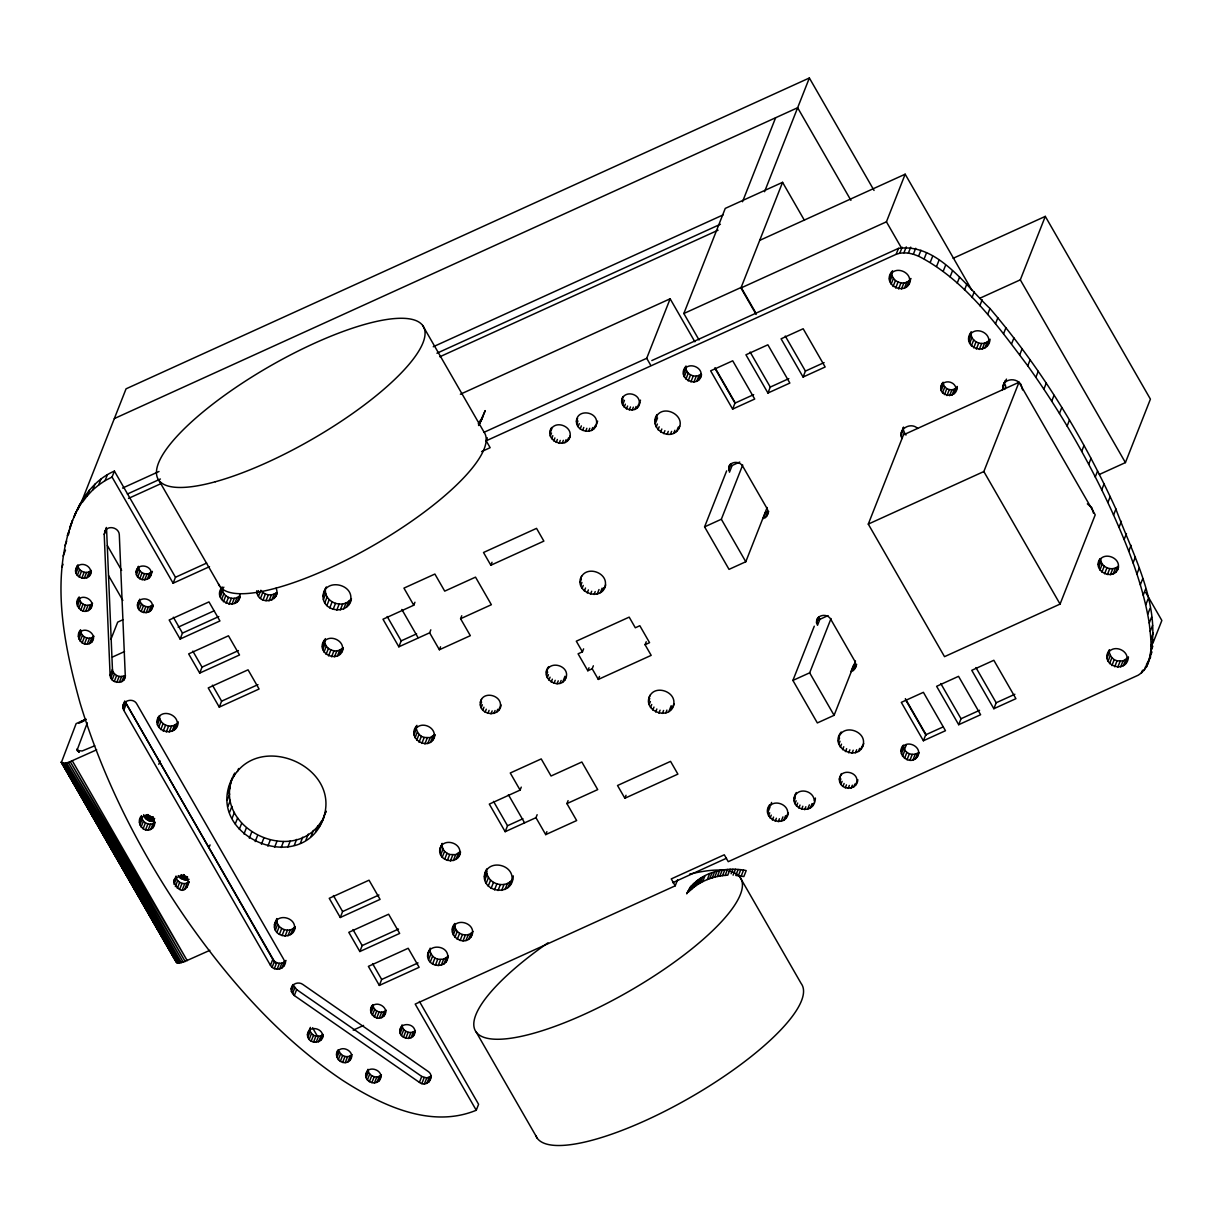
<?xml version="1.0" encoding="UTF-8"?>
<svg xmlns="http://www.w3.org/2000/svg" width="1223" height="1223" viewBox="0 0 1223 1223"><rect width="100%" height="100%" fill="white"/><g stroke="black" fill="none" stroke-linecap="round" stroke-linejoin="round"><path stroke-width="1.5" d="M639.812 402.703C637.779 416.523 615.857 408.176 623.103 396.497M788.361 812.791C785.701 829.882 759.407 818.386 769.741 804.627M815.389 798.038C814.763 817.56 785.655 809.06 796.326 792.519M239.907 594.256C240.503 612.845 210.432 601.395 222.173 586.948M434.991 735.008C431.643 753.078 404.813 739.074 416.936 725.346M414.154 735.191L416.615 726.355L414.261 732.302M902.024 438.537C897.178 429.288 910.845 421.568 917.586 428.417M901.106 435.923L903.552 427.087L901.213 433.034M990.08 339.184C988.367 357.483 960.254 347.164 970.94 332.289M986.93 345.987L989.269 340.04C983.338 347.668 969.35 341.492 971.276 331.953L968.937 337.915M1006.498 379.099L1003.533 384.404L1002.508 389.801L1004.954 380.964M728.587 469.953L730.926 463.991L731.828 466.238L729.489 472.185L728.709 467.431L729.886 464.45M319.218 826.993L324.477 815.558C304.695 879.184 201.612 836.578 232.63 777.415M321.557 821.046C293.413 866.939 212.129 828.002 232.722 777.369M69.619 529.697L72.524 520.417C50.571 579.243 63.825 644.215 79.999 702.751C103.481 780.457 140.935 853.578 187.027 920.231C229.848 981.381 280.357 1038.602 342.715 1080.398C381.072 1105.042 430.634 1129.074 476.251 1110.255L478.59 1104.308L419.413 1001.423M427.637 956.829C426.307 943.392 448.428 944.385 447.801 957.105C447.221 968.631 428.891 967.729 427.637 956.829L430.175 948.146M701.559 374.62C699.006 389.403 676.013 378.748 685.43 366.931M1128.447 656.858C1127.071 675.279 1098.529 665.067 1109.23 650.177M1107.044 658.54L1109.567 649.856L1107.228 655.803M476.251 1110.255L415.193 1004.098L675.218 885.819L671.259 878.909L724.291 854.785L728.251 861.68L1138.2 675.203C1155.246 664.303 1150.965 640.149 1149.238 623.073C1143.016 585.389 1128.951 549.509 1113.465 514.776M1146.486 667.085C1166.742 614.496 1133.736 557.489 1115.804 508.829M816.551 622.889L818.89 616.942L819.869 619.327L817.53 625.274L816.551 622.889C815.588 614.833 827.283 612.692 830.753 619.266L855.152 661.704L856.008 666.611L853.333 670.479L851.009 671.534L853.348 665.587L855.672 664.517L853.333 670.479M605.691 584.9C602.083 602.832 572.777 592.07 581.628 576.171M674.072 703.806C670.647 721.799 641.219 711.129 650.101 695.214M863.698 743.523C859.356 763.366 828.032 747.956 841.179 732.011M856.65 782.659C859.555 771.866 840.553 767.631 839.345 779.189C839.146 790.654 857.231 791.342 857.812 779.693M104.567 531.913C107.288 524.682 118.952 527.296 119.304 534.68L125.281 675.723C125.388 685.094 110.345 684.024 110.101 675.264L104.215 534.359L106.325 527.449M139.819 820.067C144.283 810.559 160.137 820.021 152.646 828.047C145.017 835.11 134.729 823.003 141.578 815.619M173.697 882.028L174.063 879.597C197.331 861.955 187.394 908.337 173.697 882.028L176.036 876.081C175.99 882.486 184.658 886.064 189.229 881.63L186.89 887.577M350.252 601.563C355.679 583.875 324.11 577.164 323.025 596.182C322.673 612.463 349.212 615.154 351.429 598.597M513.263 875.882C512.727 900.403 474.371 890.313 486.769 868.942M178.237 721.845C177.58 739.365 149.634 730.88 158.776 716.311M343.296 647.793C340.774 665.19 313.868 653.556 324.676 639.629M433.813 737.973C437.437 727.288 420.498 719.98 415.178 729.81M499.917 707.903C504.166 695.795 483.009 689.512 480.364 702.231C478.392 715.149 499.672 718.207 501.078 704.937M1118.525 567.059C1115.391 582.163 1091.313 571.645 1099.89 558.896M1126.689 661.322C1130.281 650.697 1113.496 643.512 1108.069 653.158M570.208 435.877C566.891 450.935 542.951 440.142 551.649 427.484M576.415 421.308C576.935 408.13 598.842 411.509 596.472 424.106C594.302 435.388 576.109 432.254 576.415 421.308L577.592 418.342M910.539 278.798C909.3 297.541 880.575 286.213 891.735 271.567M322.138 821.504C345.421 766.729 255.301 728.052 230.872 781.864M77.431 601.395C81.498 591.687 97.718 601.273 90.166 609.222C82.568 616.285 72.279 604.315 79.189 596.931M322.062 1038.342C325.792 1028.619 308.028 1024.003 307.447 1034.765C307.462 1044.213 322.306 1044.824 323.239 1035.361M337.013 1052.728C341.293 1043.158 357.238 1052.59 349.747 1060.555C343.082 1067.159 332.335 1057.069 338.175 1049.747M78.853 634.233C83.225 624.647 98.773 634.156 91.679 642.213C83.928 649.077 73.732 637.183 80.611 629.769M136.028 572.288C136.395 562.962 151.591 564.644 151.239 573.495C150.521 582.698 135.753 581.2 136.028 572.288L138.367 566.325C138.291 572.761 147.066 576.507 151.56 571.875L149.221 577.822M137.45 605.11C137.832 595.769 152.875 597.573 152.508 606.394C151.988 615.597 137.098 613.946 137.45 605.11L139.789 599.163M371.089 1008.272C375.155 998.518 391.192 1008.241 383.839 1016.099C377.158 1022.718 366.411 1012.629 372.266 1005.306M399.738 1030.806C400.257 1021.648 415.316 1023.162 414.964 1032.013C414.383 1041.385 399.478 1039.703 399.738 1030.806L402.092 1024.859M957.135 386.422C957.578 401.205 934.082 395.457 942.536 382.86M90.166 574.413C93.193 567.136 82.644 561.097 77.339 566.448C69.421 576.614 90.074 584.181 91.343 571.447M294.009 930.214C298.305 918.167 277.331 911.884 274.472 924.542C272.546 937.384 293.795 940.533 295.186 927.233M459.328 854.999C463.624 842.953 442.65 836.67 439.776 849.328C437.865 862.184 459.099 865.318 460.505 852.034M787.199 815.772C791.036 805.193 773.991 797.916 768.564 807.593M988.322 343.648C992.143 333.084 975.358 325.563 969.763 335.255M604.514 587.866C610.781 573.006 585.037 563.696 580.466 579.136M655.864 417.532C662.346 402.979 686.974 415.453 678.459 429.181C669.745 442.481 647.838 427.851 657.026 414.551M68.457 534.665L69.237 531.348M176.341 960.697L177.488 963.051L183.251 962.195L209.821 950.347M291.15 989.025C291.609 983.582 298.733 981.305 302.845 984.454L427.958 1071.317C436.076 1076.622 426.644 1088.317 419.413 1082.386L294.3 995.537L291.426 991.547L291.15 989.025L292.909 984.561M365.662 1075.246C366.915 1062.94 387.079 1071.256 379.099 1080.872C374.437 1085.367 365.646 1081.774 365.662 1075.246L368.001 1069.299C367.985 1075.827 376.776 1079.42 381.438 1074.925M638.651 405.684L640.5 400.135M700.382 377.601C705.105 367.236 686.883 360.479 683.672 371.395M901.748 748.522C906.472 738.279 923.854 747.513 917.219 756.991C910.371 766.255 895.649 754.667 902.926 745.541M672.91 706.772C679.3 692.035 653.327 682.694 648.939 698.195M862.536 746.504C868.911 731.858 843.121 722.441 838.718 737.851M176.234 727.471C182.151 715.959 161.925 707.184 157.599 719.292M341.538 652.256C347.454 640.76 327.244 631.985 322.918 644.093M908.536 284.409C914.605 273.004 894.655 264.076 889.977 276.031M325.012 814.09L326.067 811.139L324.248 815.619M569.047 438.858C575.269 427.393 555.181 418.495 550.488 430.465M452.495 929.434C455.094 916.608 476.404 923.059 472.047 935.106C465.932 948.788 444.606 935.228 454.834 923.487C453.198 933.149 466.972 939.05 472.995 931.498M1117.348 570.04C1123.417 558.605 1103.329 549.998 1098.728 561.861M283.598 966.353L284.577 961.553L283.675 959.321L136.991 704.265C133.047 696.177 119.059 701.696 123.768 710.273L270.451 965.329C274.548 972.224 285.54 969.35 285.616 961.095M480.991 421.216L485.195 410.638L478.575 425.528L482.856 416.584M79.954 503.998L73.686 517.788C81.391 498.204 94.431 479.599 114.412 471.1L175.47 577.271L173.116 583.218L112.057 477.062L114.412 471.1M67.28 535.643L69.038 531.179M80.565 504.319L126.061 388.822L809.366 77.982L874.048 190.436M64.957 545.596L66.715 541.132M77.615 509.945L84.54 496.614M63.137 556.068L65.476 550.121M82.201 502.561L87.062 496.003L89.401 490.056M61.899 567.227L63.061 564.246M87.062 496.003L92.658 490.041L94.997 484.094M92.658 490.041L98.62 485.057L100.959 479.11M98.62 485.057L105.086 480.608L107.425 474.662M76.162 568.496L77.339 565.515M75.551 570.851L77.905 564.904C77.829 571.355 86.772 575.009 91.251 570.361L88.897 576.308M75.979 573.297L78.333 567.35M77.278 575.544L79.617 569.597M79.174 577.149L81.513 571.202M81.773 578.234L84.112 572.288M84.234 578.433L86.573 572.486M86.833 577.822L89.172 571.875M76.973 603.688L79.327 597.726C79.25 604.177 88.01 607.907 92.52 603.275L90.166 609.222M104.215 534.359L106.554 528.397L112.44 669.302C112.929 674.729 119.334 678.23 124.165 675.707L121.826 681.654M77.401 606.134L79.755 600.187M78.7 608.381L81.039 602.435M80.687 610.124L83.026 604.177M83.026 611.148L85.381 605.186M85.656 611.271L88.01 605.324M88.255 610.659L90.594 604.712M78.394 636.526L80.749 630.564C80.733 637.015 89.355 640.76 94.018 636.25M78.838 638.972L81.177 633.025M80.122 641.219L82.461 635.272M82.109 642.962L84.448 637.015M84.463 643.986L86.802 638.024M87.169 644.261L89.508 638.314M89.524 643.573L91.863 637.611M91.679 642.213L93.437 637.749M110.896 639.369L117.698 622.125L122.881 619.755M136.456 574.734L138.795 568.787M137.756 576.981L140.095 571.034M139.743 578.724L142.082 572.777M142.082 579.748L144.421 573.786M87.307 722.854L76.942 750.509L82.155 750.983L94.706 745.801M144.711 579.87L147.05 573.923M147.295 579.259L149.649 573.312M110.101 675.264L112.44 669.302M137.878 607.571L140.217 601.624C142.006 606.669 149.16 608.58 152.982 604.712L150.643 610.659M150.643 575.85L152.401 571.386M110.773 677.787L113.112 671.84M139.177 609.818L141.516 603.872M112.134 679.82L114.473 673.873M141.165 611.561L143.504 605.614M114.274 681.486L116.613 675.539M143.504 612.57L145.843 606.623M116.781 682.434L119.12 676.487M146.133 612.708L148.472 606.761M119.319 682.419L121.658 676.472M148.564 612.173L150.918 606.211M123.737 680.217L125.495 675.753M152.065 608.687L153.227 605.706M122.988 705.518L124.746 701.054M123.019 707.964L125.373 702.017L272.805 959.382C275.557 963.846 282.727 964.947 285.953 960.407M123.768 710.273L126.107 704.326M180.117 639.048L219.941 620.948L208.98 601.899L169.171 620.015L180.117 639.048L182.472 633.101L218.81 616.56M157.171 721.952L159.51 716.005C159.097 724.368 170.685 729.336 176.693 723.695L174.339 729.642M157.461 724.842L159.8 718.895M158.684 727.318L161.023 721.371M160.763 729.581L163.118 723.634M163.225 731.109L165.564 725.163M219.819 594.133L222.158 588.187C222.173 596.61 233.272 601.64 239.586 595.953L237.247 601.899M166.282 731.996L168.621 726.049M220.262 596.946L222.617 590.999M169.217 731.981L171.556 726.034M221.577 599.576L223.916 593.629M158.776 764.344L160.137 760.905M172.107 731.232L174.461 725.285M223.427 601.762L225.766 595.815M139.453 822.513L141.807 816.551C141.761 822.926 150.521 826.748 155 822.101L152.646 828.047M226.117 603.367L228.456 597.42M139.896 824.959L142.235 819.013M199.701 673.093L239.509 654.978L228.472 635.792L188.663 653.892L199.701 673.093L202.04 667.131L238.393 650.605M141.104 827.054L143.443 821.107M229.022 604.33L231.361 598.368M146.561 815.282L145.399 818.248L146.347 819.242L150.032 821.214L154.159 821.306M148.105 814.778L146.347 819.242L148.946 815.42M143.076 828.812L145.43 822.85M231.957 604.315L234.296 598.368M149.221 815.619L147.463 820.083L150.154 816.123M150.46 816.276L148.702 820.74L151.453 816.628M145.522 829.974L147.861 824.027M234.77 603.413L237.109 597.466M151.79 816.75L150.032 821.214L152.829 816.933M153.165 816.995L151.407 821.459L153.272 818.508M148.136 830.096L150.49 824.149M238.974 599.79L240.136 596.824M153.976 818.523L152.799 821.489L154.648 818.432M150.735 829.484L153.074 823.538M276.062 588.217C281.749 600.829 260.361 605.905 257.182 593.598L258.359 590.617M258.496 596.212L260.835 590.266C264.29 595.188 271.812 596.534 276.505 592.589L274.151 598.536M260.499 598.322L262.838 592.375M219.269 707.123L259.093 689.008L248.055 669.822L208.231 687.938L219.269 707.123L221.623 701.176L257.961 684.635M263.037 600.019L265.376 594.057M266.002 600.738L268.341 594.791M269.029 600.875L271.368 594.928M271.842 599.973L274.181 594.026M275.802 596.289L276.964 593.308M174.033 884.336L176.387 878.389M175.332 886.583L177.671 880.636M181.142 874.705L179.964 877.686L181.08 878.527L185.025 879.903L189.061 879.352M182.258 875.546L181.08 878.527L183.771 874.567M177.32 888.326L179.659 882.379M184.077 874.72L182.319 879.184L184.153 876.448M179.659 889.35L182.013 883.403M184.811 876.677L183.649 879.658L185.499 876.799M186.186 876.922L185.025 879.903L186.89 876.952M182.38 889.625L184.719 883.679M186.416 879.933L187.578 876.967M184.887 888.861L187.226 882.914M228.915 787.673L231.254 781.726M233.792 776.376L234.969 773.41M227.677 793.727L230.031 787.78M237.461 771.499L238.638 768.518M227.325 799.934L229.679 793.987M208.705 848.334L210.05 844.894M228.013 806.247L230.352 800.301M229.572 812.347L231.911 806.4M232.064 818.401L234.403 812.454M323.667 592.865L325.425 588.401M325.119 589.929L326.296 586.948M323.025 596.182L325.364 590.22C325.073 603.092 343.831 609.268 351.23 598.704L348.891 604.651M323.422 599.591L325.761 593.644M235.259 823.95L237.598 818.004M324.829 602.725L327.183 596.778M326.862 605.584L329.216 599.637M239.311 829.301L241.65 823.354M329.751 607.877L332.09 601.93M243.973 833.994L246.312 828.032M333.145 609.344L335.499 603.398M324.233 641.601L325.394 638.62M322.475 646.738L324.829 640.791C324.416 649.168 336.004 654.137 342.012 648.496L339.658 654.443M336.768 610.17L339.107 604.223M322.765 649.642L325.119 643.695M249.324 838.168L251.663 832.221M340.315 609.88L342.669 603.933M324.003 652.104L326.342 646.157M343.694 608.916L346.033 602.954M326.082 654.381L328.421 648.419M346.537 607.051L348.891 601.089M255.194 841.562L257.533 835.615M328.528 655.91L330.883 649.963M331.586 656.782L333.94 650.835M334.536 656.782L336.875 650.819M261.432 844.206L263.771 838.259M337.426 656.017L339.78 650.07M267.868 846.194L270.207 840.247M274.579 847.31L276.933 841.348M281.183 847.524L283.522 841.562M287.909 846.912L290.248 840.965M294.254 845.353L296.608 839.406M300.43 843.106L302.769 837.159M305.918 840.048L308.272 834.101M274.472 924.542L276.811 918.595C275.206 928.135 289.025 934.326 295.049 926.759L292.694 932.706M274.518 927.355L276.857 921.408M311.07 836.379L313.424 830.432M275.358 930.183L277.697 924.236M315.549 831.885L317.888 825.938M276.887 932.507L279.241 926.56M479.905 423.418L482.259 417.456M279.364 934.418L281.703 928.471M282.039 935.656L284.378 929.709M270.451 965.329L272.805 959.382M430.817 629.83L429.64 632.811L398.851 646.814L382.982 619.22L413.771 605.217L414.949 602.236M272.133 967.225L274.472 961.263M398.851 646.814L401.19 640.867L416.584 633.866M285.081 936.176L287.42 930.214M274.334 968.677L276.688 962.715M288.001 935.778L290.34 929.832M290.646 934.586L292.985 928.639M277.071 969.319L279.41 963.372M481.602 451.593L490.148 447.694L486.188 440.8L487.35 437.819M279.517 969.151L281.871 963.204M281.856 968.096L284.195 962.134M291.426 991.547L293.765 985.6L296.654 989.59L421.752 1076.439L426.751 1077.952L431.337 1076.057L428.998 1082.003M292.48 993.718L294.819 987.771M294.3 995.537L296.654 989.59M429.64 632.811L439.378 649.749L440.555 646.768M340.269 917.495L380.078 899.379L369.04 880.193L329.232 898.309L340.269 917.495L342.608 911.548L378.962 895.007M439.378 649.749L470.335 635.67L460.582 618.731L461.759 615.75M415.071 737.805L417.425 731.858L416.508 729.244M416.691 740.282L419.046 734.335L417.425 731.858M419.015 742.254L421.354 736.307L419.046 734.335M490.836 565.24L543.868 541.116L536.545 528.367L483.513 552.49L490.836 565.24L492.013 562.259M421.843 743.431L424.182 737.469L430.144 737.607L434.838 734.519L432.499 740.465M307.447 1034.765L310.397 1027.381M307.875 1037.226L310.229 1031.264L309.801 1028.818M424.885 743.936L427.224 737.989M309.174 1039.474L311.513 1033.511L310.229 1031.264M427.805 743.553L430.144 737.607M549.983 433.339L551.741 428.876M311.162 1041.216L313.501 1035.27L311.513 1033.511M550.335 436.015L551.512 433.049M430.45 742.346L432.789 736.399M313.501 1042.225L315.855 1036.278L320.915 1035.866L322.979 1034.352L320.64 1040.299M551.649 438.644L552.827 435.663M316.13 1042.363L318.469 1036.401M553.744 440.907L554.906 437.926M318.576 1041.813L320.915 1035.866M556.19 442.436L557.367 439.454M559.094 443.383L560.256 440.418M359.837 951.525L399.661 933.424L388.624 914.223L348.8 932.339L359.837 951.525L362.191 945.578L398.53 929.052M562.183 443.307L563.36 440.326M564.934 442.619L566.096 439.653M567.319 440.968L568.481 438.002M576.782 423.984L577.944 421.018M578.082 426.613L579.259 423.632M580.176 428.876L581.353 425.894M336.554 1055.006L338.312 1050.542M582.622 430.404L583.799 427.439M336.982 1057.467L339.337 1051.505C341.11 1056.565 348.265 1058.461 352.086 1054.593M338.282 1059.714L340.621 1053.767M585.679 431.291L586.857 428.31M480.364 702.231L481.541 699.266M480.41 705.044L481.587 702.078M340.269 1061.457L342.608 1055.51M588.615 431.276L589.792 428.295M481.174 707.735L482.336 704.754M342.608 1062.466L344.962 1056.519M591.519 430.527L592.696 427.546M482.795 710.211L483.956 707.23M593.751 428.937L594.928 425.971M595.479 426.827L597.634 421.14M345.238 1062.604L347.577 1056.641M485.103 712.183L486.28 709.218M347.836 1061.992L350.175 1056.03M349.747 1060.555L351.505 1056.091M379.329 985.417L419.137 967.301L408.192 948.268L368.383 966.369L379.329 985.417L381.683 979.47L418.021 962.929M370.645 1010.565L372.984 1004.618C372.908 1011.039 381.668 1014.8 386.178 1010.152M487.931 713.361L489.108 710.38M371.073 1013.011L373.412 1007.064M490.973 713.865L492.15 710.884M372.358 1015.258L374.712 1009.311M439.776 849.328L442.023 843.794M374.345 1017.001L376.684 1011.054M493.893 713.483L495.07 710.502M439.837 852.156L442.13 843.381M496.538 712.275L497.715 709.309M376.699 1018.025L379.038 1012.078M440.677 854.984L443.016 849.037L442.176 846.194M498.602 710.395L499.764 707.429M442.206 857.308L444.561 851.361L443.016 849.037M379.313 1018.148L381.668 1012.201M621.896 402.138L623.073 399.172M622.66 404.828L624.418 400.364M381.759 1017.612L384.098 1011.666M444.683 859.219L447.022 853.257L444.561 851.361M383.839 1016.099L385.597 1011.635M624.189 407.152L625.366 404.171M447.358 860.457L449.697 854.51L455.659 854.632L460.368 851.544L458.014 857.491M626.421 408.971L627.582 406.005M483.742 432.422L646.707 358.293L670.143 298.794L694.878 341.783M450.4 860.961L452.739 855.015M366.09 1077.708L368.429 1071.761M629.31 409.919L630.487 406.953M453.32 860.579L455.659 854.632M367.389 1079.955L369.728 1074.008M632.184 410.133L633.361 407.167M455.965 859.372L458.304 853.425M369.361 1081.698L371.716 1075.751M634.936 409.46L636.098 406.479M637.152 407.871L638.33 404.889M371.868 1082.645L374.223 1076.699M374.421 1082.997L376.776 1077.035M376.929 1082.233L379.283 1076.286M427.821 954.093L429.579 949.629M379.099 1080.872L380.857 1076.408M428.631 959.581L430.97 953.634L429.976 950.867M400.181 1033.252L402.52 1027.305C404.385 1032.365 411.356 1034.291 415.361 1030.546L413.022 1036.493M699.052 339.963L683.84 313.516L725.254 208.399L782.567 182.334L804.428 220.354M401.465 1035.499L403.804 1029.552M430.251 962.058L432.606 956.111L430.97 953.634M580.13 582.316L581.307 579.335M546.452 672.161C549.173 659.365 570.331 665.816 566.004 677.848C560.47 691.637 538.64 678.261 548.699 666.627M580.757 585.435L581.919 582.469M403.452 1037.257L405.791 1031.295M432.575 964.045L434.914 958.083L432.606 956.111M546.513 674.989L547.675 672.008M582.072 588.431L583.249 585.45M547.262 677.664L548.439 674.683M405.807 1038.266L408.146 1032.319M435.403 965.207L437.742 959.26L443.613 959.229L448.321 956.157L445.982 962.104M548.882 680.141L550.06 677.175M584.334 590.999L585.511 588.018M408.513 1038.541L410.852 1032.594M438.201 965.635L440.54 959.688M411.02 1037.777L413.359 1031.83M452.541 932.247L454.895 926.3M551.206 682.113L552.368 679.147M587.208 592.91L588.37 589.929M655.131 420.697L656.889 416.233M441.274 965.192L443.613 959.229M453.305 934.938L455.644 928.976M742.514 201.749L775.611 117.744M655.192 423.877L657.546 417.93M554.034 683.29L555.196 680.309M443.918 963.984L446.257 958.037M454.925 937.414L457.264 931.467M656.216 427.01L657.393 424.029M590.526 594.24L591.687 591.259M557.077 683.795L558.238 680.829M457.234 939.386L459.588 933.439M658.005 429.793L659.182 426.812M594.026 594.531L595.204 591.565M559.996 683.412L561.158 680.447M484.369 876.723L486.723 870.776C486.326 883.587 505.405 889.87 512.498 879.092L510.159 885.039M684.834 368.964L686.011 365.998M460.077 940.548L462.416 934.601M660.649 431.994L661.826 429.013M683.489 374.131L685.828 368.169C686.638 375.109 696.162 378.778 701.238 373.841L698.899 379.787M537.142 814.701L535.964 817.683L505.175 831.686L489.307 804.107L520.096 790.089L521.273 787.123M562.641 682.22L564.98 676.258M597.252 594.011L599.01 589.547M484.767 880.132L487.121 874.185M564.69 680.324L565.867 677.359M684.238 376.806L686.577 370.859M505.175 831.686L507.514 825.739L522.924 818.737M463.028 940.915L465.367 934.968M600.371 592.589L602.129 588.141M486.188 883.281L488.527 877.319M663.737 433.615L664.915 430.634M602.74 590.571L603.902 587.59M685.935 379.069L688.274 373.107M465.948 940.533L468.287 934.586M488.222 886.125L490.561 880.178M667.101 434.348L668.278 431.383M688.152 380.888L690.506 374.941M468.592 939.325L470.931 933.378M593.354 665.801L592.177 668.767L587.835 670.754L578.082 653.816L582.438 651.828L583.616 648.847M470.641 937.445L472.399 932.981M764.558 191.721L809.366 77.982M491.096 888.418L493.45 882.471M690.903 381.912L693.242 375.965M670.433 434.348L671.61 431.367M673.72 433.232L674.897 430.267M693.93 382.05L696.269 376.103M494.505 889.901L496.844 883.939M419.413 1082.386L421.752 1076.439M676.502 431.597L678.261 427.133M696.667 381.362L699.021 375.415M678.459 429.181L679.636 426.216M421.843 1083.563L424.182 1077.601M498.021 890.558L500.375 884.611M424.396 1083.899L426.751 1077.952M587.835 670.754L588.997 667.773M501.675 890.42L504.014 884.474M426.842 1083.364L429.181 1077.417M756.15 314.433L740.939 287.986L782.567 182.334M505.038 889.457L507.377 883.495M507.897 887.592L510.236 881.63M592.177 668.767L598.307 679.422L599.484 676.441M535.964 817.683L545.718 834.621L546.895 831.655M545.718 834.621L576.66 820.557L566.922 803.603L568.084 800.637M732.623 409.094L754.713 399.034L732.715 360.8L710.639 370.844L732.623 409.094L734.977 403.131L753.658 394.632M598.307 679.422L651.186 655.36L645.056 644.72L646.233 641.739M767.142 507.499L745.785 561.754L729.03 569.368L704.586 526.868L726.645 470.87M767.937 393.026L789.859 383.059L767.876 344.81L745.938 354.792L767.937 393.026L770.276 387.079L788.835 378.641M648.603 701.375L649.78 698.394M704.586 526.868L721.341 519.24L742.697 465M649.23 704.494L650.391 701.513M650.544 707.49L651.721 704.509M652.807 710.043L653.984 707.077M655.681 711.954L656.843 708.988M624.861 798.252L677.894 774.128L670.556 761.379L617.523 785.502L624.861 798.252L626.023 795.271M658.907 713.147L660.084 710.166M662.407 713.437L663.585 710.456M665.725 713.07L666.902 710.089M668.843 711.648L671.182 705.702M671.121 709.478L672.298 706.497M803.083 377.036L825.158 366.992L803.175 328.758L781.084 338.802L803.083 377.036L805.422 371.089L824.103 362.589M765.369 517.528L767.723 511.581L765.384 512.651L763.045 518.598C767.295 517.589 769.236 512.498 767.188 508.753L742.697 466.177C739.67 460.796 730.33 461.086 728.709 467.431M766.959 515.861L768.717 511.397M740.939 287.986L886.43 221.806L905.173 174.201L971.719 289.912M486.188 440.8L896.138 254.308L898.477 248.361C937.185 243.132 965.1 285.142 989.973 308.517C1041.4 368.75 1083.119 437.07 1115.911 509.058L1113.572 515.005C1089.968 462.63 1061.075 412.61 1027.763 365.815L1030.102 359.868M891.384 273.677L892.545 270.711M889.473 278.905L891.827 272.958C891.613 282.528 906.044 286.946 910.89 278.462M896.138 254.308L899.807 253.207L902.161 247.26M889.84 281.58L892.179 275.618M891.154 284.195L893.493 278.248M899.807 253.207L903.919 252.84L906.258 246.893M893.08 286.534L895.419 280.587M903.919 252.84L908.383 253.085L910.722 247.138M895.695 288.001L898.034 282.039M898.584 288.949L900.938 282.987M908.383 253.085L913.352 254.231L915.691 248.284M901.519 288.934L903.873 282.987M904.424 288.185L906.763 282.223M1027.916 366.029C996.99 325.028 965.36 280.22 918.595 256.188L920.95 250.241M906.809 286.534L909.163 280.571M675.218 885.819L677.557 879.857M924.191 258.756L926.545 252.809M930.306 262.211L932.645 256.264M690.796 886.14L686.699 893.83C696.621 872.718 724.582 866.098 746.198 870.577L743.859 876.539L735.787 875.469L738.126 869.522M688.442 892.087L690.353 890.283L692.692 884.336M936.604 266.354L938.958 260.407M690.353 890.283L692.187 888.693L694.526 882.746M692.187 888.693L694.175 887.027L696.514 881.08M694.175 887.027L696.086 885.59L698.425 879.643M698.241 884.229L700.596 878.282M696.086 885.59L700.412 882.868L702.751 876.922M700.412 882.868L702.659 881.661L704.998 875.714M943.193 271.307L945.532 265.36M702.659 881.661L707.322 879.536L709.661 873.589M707.322 879.536L709.737 878.618L712.076 872.672M712.245 877.854L714.584 871.907M950.103 276.857L952.457 270.91M709.737 878.618L714.752 877.105L717.091 871.143M855.473 661.062L834.101 715.317L817.346 722.931L792.901 680.431L814.273 626.191M816.765 620.52L817.927 617.554M714.752 877.105L717.335 876.494L719.69 870.547M717.335 876.494L719.858 876.096L722.212 870.149M719.858 876.096L722.533 875.637L724.887 869.691M957.212 283.079L959.566 277.132M722.533 875.637L725.147 875.393L727.486 869.446M730.1 869.201L727.761 875.148L725.147 875.393M792.901 680.431L809.657 672.818L831.029 618.563M1005.321 382.08C1009.204 378.87 1015.197 379.069 1018.988 382.295L1095.227 514.837L1060.066 604.086L944.523 656.659L868.284 524.101L904.363 432.59L903.445 429.976M731.125 873.726L732.883 869.263M733.081 875.194L735.42 869.247M964.519 289.973L966.858 284.026M738.417 875.607L740.756 869.66M741.214 876.035L743.553 870.088M767.738 810.238L768.9 807.272M770.444 805.422L771.621 802.441M767.692 812.913L770.031 806.966M972.01 297.541L974.349 291.594M768.533 815.741L769.71 812.76M770.077 818.065L771.239 815.099M940.747 388.18L943.101 382.233C943.009 388.776 951.953 392.277 956.447 387.706L954.108 393.653M941.19 390.641L943.529 384.695M772.386 820.052L773.563 817.071M942.474 392.889L944.813 386.942M775.214 821.214L776.391 818.248M944.462 394.632L946.801 388.685M979.837 305.704L982.191 299.757M778.256 821.718L779.433 818.753M946.969 395.579L949.308 389.617M968.83 340.789L971.169 334.842M781.176 821.336L782.934 816.888M969.579 343.48L971.933 337.533M949.598 395.702L951.937 389.755M783.821 820.144L785.579 815.68M952.029 395.167L954.368 389.22M971.368 345.88L973.707 339.933M785.885 818.263L787.046 815.282M794.17 798.222L795.347 795.24M794.14 800.882L795.302 797.916M956.111 390.198L957.273 387.217M973.676 347.852L976.015 341.905M987.634 314.464L989.973 308.517M794.981 803.71L796.142 800.744M976.351 349.105L978.69 343.143M796.509 806.049L797.686 803.068M979.302 349.457L981.656 343.51M798.818 808.021L799.995 805.04M854.923 668.798L856.681 664.334M982.222 349.075L984.576 343.128M801.661 809.183L802.823 806.217M984.867 347.882L987.206 341.92M995.507 323.743L997.861 317.781M804.703 809.702L805.865 806.721M807.608 809.32L809.366 804.856M810.253 808.113L812.011 803.649M812.317 806.232L813.494 803.251M838.382 741.031L839.559 738.05M980.296 298.045L1020.303 279.838L1045.298 216.379L1150.415 399.141L1125.42 462.6L1099.324 474.478M838.856 744.226L840.018 741.245M840.339 747.146L841.5 744.165M1003.594 333.68L1005.933 327.733M842.586 749.699L843.763 746.733M845.46 751.61L846.637 748.644M848.686 752.802L849.863 749.821M839.345 779.189L841.348 773.563M1011.589 343.846L1013.943 337.9M839.697 781.864L840.874 778.883M852.034 753.169L853.211 750.188M840.92 784.325L842.097 781.359M855.504 752.726L856.681 749.745M842.922 786.45L844.099 783.469M858.47 751.381L859.631 748.4M1002.615 386.911L1004.373 382.447M845.292 787.826L846.469 784.845M860.9 749.133L862.077 746.152M1004.587 389.434L1005.765 386.453L1004.847 383.839M848.181 788.407L849.343 785.426M1019.783 354.685L1022.138 348.738M851.177 788.178L852.355 785.197M853.669 787.046L854.846 784.065M855.641 785.013L856.803 782.032M868.284 524.101L983.842 471.543L1018.988 382.295L1020.991 384.404L1022.596 389.923M1035.896 377.25L1038.251 371.303M901.076 751.09L903.43 745.143C903.017 752.344 911.961 756.792 917.754 753.001L915.415 758.948M1043.907 389.113L1046.246 383.166M901.443 753.765L903.782 747.819M904.271 750.066L906.335 744.822M902.513 756.303L904.852 750.356M904.516 758.428L906.855 752.481M907.038 759.743L909.377 753.796M909.912 760.324L912.251 754.377M1051.688 401.282L1054.027 395.335M912.924 760.095L915.263 754.132M923.38 740.756L945.471 730.712L923.396 692.325L901.305 702.369L923.38 740.756L925.735 734.809L942.719 727.089M917.219 756.991L918.977 752.527M1059.47 413.45L1061.809 407.488M1067.113 426.047L1069.452 420.101M958.694 724.704L980.617 714.721L958.542 676.334L936.619 686.317L958.694 724.704L961.033 718.742L979.592 710.303M1081.682 451.394L1084.021 445.432M1088.699 464.281L1091.054 458.319M993.84 708.713L1015.916 698.669L993.84 660.282L971.765 670.326L993.84 708.713L996.179 702.766L1014.861 694.267M1095.242 477.001L1097.581 471.054M1101.77 489.735L1104.124 483.788M1107.916 502.454L1110.255 496.507M1098.285 564.522L1100.639 558.575C1100.455 567.09 1111.829 571.89 1118.051 566.356L1115.712 572.303M1098.743 567.35L1101.082 561.403M1099.89 570.04L1102.229 564.093M1119.045 527.281L1121.399 521.319M1101.892 572.15L1104.231 566.203M1104.583 573.77L1106.937 567.824M1107.396 574.565L1109.75 568.619M1110.423 574.703L1112.762 568.756M1124.136 539.526L1126.475 533.58M1113.236 573.801L1115.59 567.854M1128.722 551.252L1131.061 545.305M1133.064 562.901L1135.403 556.939M1136.901 574.015L1139.255 568.068M1108.038 661.307L1110.377 655.345L1109.383 652.593M1140.34 584.747L1142.679 578.8M1109.567 663.63L1111.921 657.684L1110.377 655.345M1111.89 665.602L1114.229 659.656L1111.921 657.684M1114.719 666.78L1117.058 660.817L1123.02 660.955L1127.713 657.867L1125.374 663.814M1143.199 595.173L1145.538 589.226M1117.761 667.284L1120.1 661.337M1120.681 666.902L1123.02 660.955M1145.706 605.003L1148.045 599.056M1123.325 665.694L1125.664 659.747M1147.724 614.298L1150.063 608.351M1149.238 623.073L1151.577 617.126M1150.247 631.313L1152.586 625.366M1150.904 638.956L1153.258 633.01M1150.996 645.927L1153.335 639.965M1152.815 643.405L1161.85 620.489L1145.691 592.391M1141.365 673.185L1142.542 670.219M1150.491 652.211L1152.83 646.248M1144.101 670.433L1145.859 665.969M1149.635 657.882L1151.974 651.935M70.185 526.379L76.025 511.841M1150.69 656.873L1146.44 664.486M485.011 873.405C489.475 859.234 512.804 864.462 512.101 878.863M621.926 399.478C624.708 389.969 640.225 393.531 639.323 403.101M233.211 775.917L234.678 773.181M220.415 591.397L223.87 587.178M480.914 419.581L478.254 423.815M147.876 814.533L145.399 818.248L144.62 817.132L146.179 814.717M181.692 875.133L179.964 877.686L178.237 875.576M941.358 385.826C944.584 378.794 956.141 381.821 955.973 389.403M795.149 795.5C799.98 787.062 814.335 791.526 814.228 801.019M105.086 480.608L112.057 477.062M78.746 723.343L85.457 720.011M114.35 418.572L797.641 107.731L850.918 200.343M122.575 488.069L159.021 471.497M433.248 346.751L723.099 214.896M127.375 494.031L160.412 479.003M436.932 353.218L720.408 224.252M128.507 498.403L161.543 483.375M439.806 356.78L718.069 230.199M759.697 240.381L905.173 174.201M460.383 394.219L670.143 298.794M683.84 313.516L741.153 287.436L755.417 312.232M175.47 577.271L206.672 563.069M651.813 360.571L898.477 248.361M173.116 583.218L209.53 566.646M953.13 258.313L1045.298 216.379M112.44 657.057L124.547 651.553M178.13 627.185L214.438 610.659M86.053 719.124L76.132 723.634L61.364 762.479L176.724 962.746M82.95 721.371L80.626 721.86L85.579 719.613M61.364 762.479L63.657 763.381L68.35 762.433L96.678 749.791M731.369 465.841L739.747 462.034M460.582 618.731L491.371 604.712L475.518 577.134L444.713 591.137L434.884 574.046L403.942 588.125L413.771 605.217M903.445 434.868L1018.988 382.295M645.056 644.72L649.566 642.671L639.828 625.717L635.318 627.781L629.188 617.126L576.308 641.188L582.438 651.828M818.019 620.168L828.063 615.597M566.922 803.603L597.711 789.599L581.842 762.005L551.053 776.009L541.223 758.917L510.266 772.997L520.096 790.089M672.726 882.685L726.477 858.24M353.202 1030.148L363.567 1025.44M80.626 721.86L85.809 719.69M913.352 254.231L918.595 256.188M1114.229 659.656L1117.058 660.817M434.914 958.083L437.742 959.26M421.354 736.307L424.182 737.469M313.501 1035.27L315.855 1036.278M447.022 853.257L449.697 854.51M1087.339 503.861L1091.879 507.667L1093.484 513.171M904.363 432.59L905.983 435.067M61.823 762.984L177.488 963.051L62.602 763.274L178.558 963.143L63.657 763.381L179.903 963.036L65.002 763.259L181.478 962.715L66.577 762.953L183.251 962.195L68.35 762.433L185.177 961.507L70.292 761.73L187.226 960.636L72.325 760.859M1020.303 279.838L1125.42 462.6M886.43 221.806L901.626 248.254M983.842 471.543L1060.066 604.086M785.258 336.035L805.422 371.089M975.939 667.575L996.179 702.766M750.112 352.025L770.276 387.079M940.793 683.565L961.033 718.742M715.226 368.062L735.176 402.764M905.356 698.639L926.27 735.008M714.813 368.092L734.977 403.131M905.494 699.617L925.735 734.809M646.707 358.293L650.514 364.897M721.341 519.24L745.785 561.754M809.657 672.818L834.101 715.317M422.669 325.44L483.788 431.688A153.028 42.209 -29.9 0 1 372.235 546.1A153.028 42.209 -29.9 0 1 218.443 583.799M740.022 877.227L801.141 983.475A153.028 42.209 -29.9 0 1 689.589 1097.887A153.028 42.209 -29.9 0 1 535.796 1135.586M401.847 609.467L418.021 637.596M508.386 794.705L524.56 822.819M387.187 616.514L401.19 640.867M493.526 801.401L507.514 825.739M158.852 480.287L219.957 586.551M476.206 1032.074L537.325 1138.338M173.345 617.233L182.472 633.101M192.837 651.14L202.04 667.131M212.42 685.186L221.623 701.176M333.405 895.557L342.608 911.548M352.988 929.587L362.191 945.578M372.556 963.602L381.683 979.47M107.364 545.58L121.627 570.377M108.572 575.605L122.835 600.417M124.929 701.528L275.404 963.174M312.553 1027.748L317.323 1036.034M79.495 792.305L81.391 795.607M83.286 798.909L86.13 803.863M88.041 807.165L89.936 810.467M91.832 813.769L94.675 818.722M96.586 822.024L103.221 833.582M105.132 836.884L110.819 846.79M117.469 858.332L124.119 869.889M126.015 873.191L127.911 876.494M130.769 881.447L132.665 884.749M134.561 888.051L137.404 893.004M139.315 896.306L141.211 899.608M143.106 902.91L145.95 907.863M147.861 911.166L149.756 914.468M151.652 917.77L162.093 935.931M163.989 939.233L165.9 942.536M168.743 947.489L170.639 950.791M172.535 954.093L175.393 959.046M176.265 962.241L61.242 761.791L176.143 961.553L117.377 858.76M74.71 784.142L77.553 789.125M79.449 792.443L81.345 795.745M83.24 799.062L86.084 804.046M87.98 807.363L94.614 818.967M96.51 822.284L115.482 855.443M144.62 817.132L143.703 814.64M256.738 590.77L257.182 593.598M728.984 871.036A153.028 42.209 -29.9 0 1 667.208 967.21A153.028 42.209 -29.9 0 1 487.748 1038.388A153.028 42.209 -29.9 0 1 547.98 942.826M689.589 874.185A153.028 42.209 -29.9 0 1 722.885 870.18M78.914 752.267L77.018 748.965L78.914 752.283M65.247 767.54L62.404 762.586L65.232 767.57M72.845 780.748L67.143 770.842L72.814 780.824M215.37 481.74A153.028 42.209 -29.9 0 0 424.717 336.906A153.028 42.209 -29.9 0 0 232.187 389.954A153.028 42.209 -29.9 0 0 215.37 481.74"/></g></svg>
